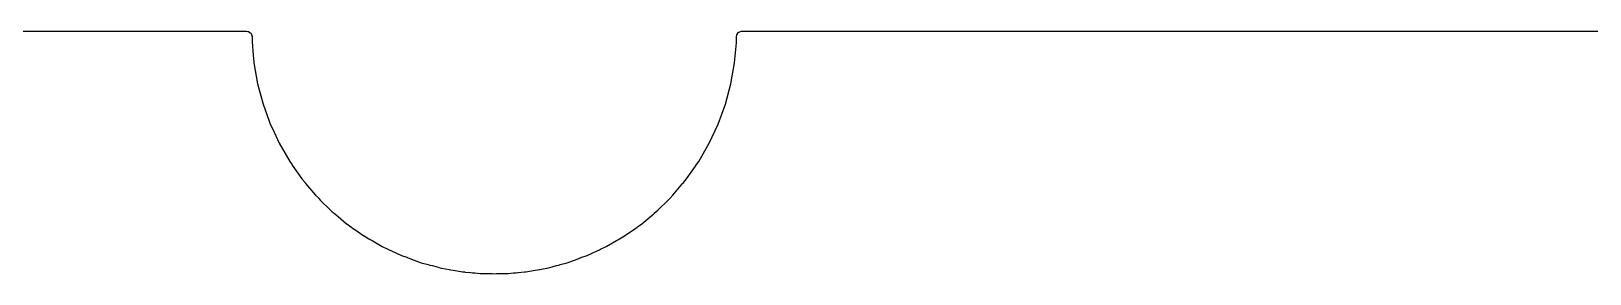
# Model space of a CAD drawing. Header units: inches. Extents: x 0.79 to 7.64, y -5.35 to -0.98.
# Drawn here: x 3.836 to 5.103, y -1.181 to -0.984 of the extents above; entities that cross this region are included whole.
import ezdxf

# ---------------------------------------------------------------- set-up
doc = ezdxf.new("R2010")
doc.units = ezdxf.units.IN
doc.header["$MEASUREMENT"] = 0
doc.layers.add('BLACK', color=250, linetype='CONTINUOUS')

msp = doc.modelspace()

# ---------------------------------------------------------------- linework, layer by layer
at = {"layer": 'BLACK', "linetype": 'CONTINUOUS'}
for p, q in [((0.9845, -0.9843), (4.0112, -0.9843)), ((4.0112, -0.9843), (4.0124, -0.9845)), ((4.0124, -0.9845), (4.0129, -0.9846)), ((4.0129, -0.9846), (4.0149, -0.986)), ((4.0149, -0.986), (4.015, -0.9862)), ((4.015, -0.9862), (4.0157, -0.9885)), ((4.4095, -0.9888), (4.4097, -0.9876)), ((4.4097, -0.9876), (4.4098, -0.9871)), ((4.4098, -0.9871), (4.4112, -0.9851)), ((4.4112, -0.9851), (4.4113, -0.9851)), ((4.4113, -0.9851), (4.4114, -0.985)), ((4.4114, -0.985), (4.4137, -0.9843)), ((4.4137, -0.9843), (7.4407, -0.9843)), ((4.0157, -0.9885), (4.0157, -0.9928)), ((4.0157, -0.9928), (4.0167, -1.0037)), ((4.408, -1.01), (4.4094, -0.9938)), ((4.4094, -0.9933), (4.4095, -0.9928)), ((4.4094, -0.9937), (4.4094, -0.9933)), ((4.4094, -0.9938), (4.4094, -0.9937)), ((4.4095, -0.9928), (4.4095, -0.9888)), ((4.0167, -1.0037), (4.0172, -1.0095)), ((4.0172, -1.0095), (4.0172, -1.0098)), ((4.0172, -1.0098), (4.0172, -1.0098)), ((4.0172, -1.0098), (4.0172, -1.01)), ((4.0172, -1.01), (4.0202, -1.0269)), ((4.405, -1.0269), (4.408, -1.01)), ((4.0202, -1.0269), (4.0202, -1.027)), ((4.0202, -1.027), (4.0202, -1.027)), ((4.0202, -1.027), (4.0246, -1.0434)), ((4.4005, -1.0435), (4.405, -1.0269)), ((4.0246, -1.0434), (4.0246, -1.0434)), ((4.0246, -1.0434), (4.0247, -1.0435)), ((4.0247, -1.0435), (4.0247, -1.0435)), ((4.0247, -1.0435), (4.0247, -1.0435)), ((4.0247, -1.0435), (4.0247, -1.0436)), ((4.0247, -1.0436), (4.0247, -1.0436)), ((4.0247, -1.0436), (4.0297, -1.0573)), ((4.3947, -1.0597), (4.4005, -1.0435)), ((4.0297, -1.0573), (4.0305, -1.0597)), ((4.0305, -1.0597), (4.0325, -1.0639)), ((4.0325, -1.0639), (4.035, -1.0692)), ((4.3874, -1.0752), (4.3947, -1.0597)), ((4.035, -1.0692), (4.0378, -1.0752)), ((4.0378, -1.0752), (4.0378, -1.0752)), ((4.0378, -1.0752), (4.0464, -1.0901)), ((4.3788, -1.0901), (4.3874, -1.0752)), ((4.0464, -1.0901), (4.0464, -1.0901)), ((4.0464, -1.0901), (4.0482, -1.0927)), ((4.0482, -1.0927), (4.0482, -1.0928)), ((4.0482, -1.0928), (4.0484, -1.093)), ((4.0484, -1.093), (4.0484, -1.093)), ((4.0484, -1.093), (4.0484, -1.093)), ((4.0484, -1.093), (4.0563, -1.1042)), ((4.3689, -1.1042), (4.3735, -1.0977)), ((4.3735, -1.0977), (4.3761, -1.0939)), ((4.3761, -1.0939), (4.3763, -1.0938)), ((4.3763, -1.0938), (4.377, -1.0926)), ((4.377, -1.0926), (4.3771, -1.0925)), ((4.3771, -1.0925), (4.3788, -1.0901)), ((4.3788, -1.0901), (4.3788, -1.0901)), ((4.0563, -1.1042), (4.0563, -1.1042)), ((4.0563, -1.1042), (4.0563, -1.1042)), ((4.0563, -1.1042), (4.0585, -1.1068)), ((4.0585, -1.1068), (4.0586, -1.107)), ((4.0586, -1.107), (4.0592, -1.1077)), ((4.0592, -1.1077), (4.0592, -1.1078)), ((4.0592, -1.1078), (4.0592, -1.1078)), ((4.0592, -1.1078), (4.0673, -1.1174)), ((4.3579, -1.1174), (4.366, -1.1077)), ((4.366, -1.1077), (4.3666, -1.107)), ((4.3666, -1.107), (4.3667, -1.1068)), ((4.3667, -1.1068), (4.3689, -1.1042)), ((4.0673, -1.1174), (4.0699, -1.1199)), ((4.0699, -1.1199), (4.0699, -1.1199)), ((4.0699, -1.1199), (4.07, -1.12)), ((4.07, -1.12), (4.0702, -1.1204)), ((4.0702, -1.1204), (4.0712, -1.1213)), ((4.0712, -1.1213), (4.0712, -1.1213)), ((4.0712, -1.1213), (4.0712, -1.1213)), ((4.0712, -1.1213), (4.0795, -1.1295)), ((4.3457, -1.1295), (4.354, -1.1213)), ((4.354, -1.1213), (4.355, -1.1204)), ((4.355, -1.1204), (4.3552, -1.12)), ((4.3552, -1.12), (4.3579, -1.1174)), ((4.0795, -1.1295), (4.0809, -1.1308)), ((4.0809, -1.1308), (4.0825, -1.1321)), ((4.0825, -1.1321), (4.0825, -1.1321)), ((4.0825, -1.1321), (4.0825, -1.1321)), ((4.0825, -1.1321), (4.0826, -1.1321)), ((4.0826, -1.1321), (4.083, -1.1326)), ((4.083, -1.1326), (4.0843, -1.1336)), ((4.0843, -1.1336), (4.0843, -1.1336)), ((4.0843, -1.1336), (4.0843, -1.1336)), ((4.0843, -1.1336), (4.0858, -1.1348)), ((4.0858, -1.1348), (4.0858, -1.1348)), ((4.0858, -1.1348), (4.0926, -1.1406)), ((4.3326, -1.1406), (4.3409, -1.1336)), ((4.3409, -1.1336), (4.3422, -1.1326)), ((4.3422, -1.1326), (4.3426, -1.1321)), ((4.3426, -1.1321), (4.3457, -1.1295)), ((4.0926, -1.1406), (4.0927, -1.1406)), ((4.0927, -1.1406), (4.0961, -1.143)), ((4.0961, -1.143), (4.0963, -1.1432)), ((4.0963, -1.1432), (4.0968, -1.1436)), ((4.0968, -1.1436), (4.0968, -1.1436)), ((4.0968, -1.1436), (4.0983, -1.1446)), ((4.0983, -1.1446), (4.0984, -1.1446)), ((4.0984, -1.1446), (4.1019, -1.1471)), ((4.1019, -1.1471), (4.1067, -1.1504)), ((4.1067, -1.1504), (4.1067, -1.1504)), ((4.1067, -1.1504), (4.1067, -1.1504)), ((4.1067, -1.1504), (4.1068, -1.1505)), ((4.1068, -1.1505), (4.1068, -1.1505)), ((4.1068, -1.1505), (4.1068, -1.1505)), ((4.1068, -1.1505), (4.1107, -1.1527)), ((4.1107, -1.1527), (4.1107, -1.1527)), ((4.1107, -1.1527), (4.1108, -1.1528)), ((4.1108, -1.1528), (4.1116, -1.1533)), ((4.3136, -1.1533), (4.3144, -1.1528)), ((4.3144, -1.1528), (4.3185, -1.1504)), ((4.3185, -1.1504), (4.3269, -1.1446)), ((4.3269, -1.1446), (4.3284, -1.1436)), ((4.3284, -1.1436), (4.329, -1.1431)), ((4.329, -1.1431), (4.3326, -1.1406)), ((4.1116, -1.1533), (4.1133, -1.1542)), ((4.1133, -1.1542), (4.1216, -1.159)), ((4.1216, -1.159), (4.1262, -1.1612)), ((4.1262, -1.1612), (4.1271, -1.1617)), ((4.1271, -1.1617), (4.129, -1.1625)), ((4.129, -1.1625), (4.1332, -1.1644)), ((4.1332, -1.1644), (4.1372, -1.1663)), ((4.288, -1.1663), (4.2962, -1.1625)), ((4.2962, -1.1625), (4.2981, -1.1617)), ((4.2981, -1.1617), (4.299, -1.1612)), ((4.299, -1.1612), (4.3036, -1.159)), ((4.3036, -1.159), (4.3119, -1.1542)), ((4.3119, -1.1542), (4.3136, -1.1533)), ((4.1372, -1.1663), (4.1372, -1.1663)), ((4.1372, -1.1663), (4.1372, -1.1663)), ((4.1372, -1.1663), (4.1414, -1.1678)), ((4.1414, -1.1678), (4.1421, -1.1681)), ((4.1421, -1.1681), (4.1421, -1.1681)), ((4.1421, -1.1681), (4.1421, -1.1681)), ((4.1421, -1.1681), (4.1421, -1.1681)), ((4.1421, -1.1681), (4.1423, -1.1682)), ((4.1423, -1.1682), (4.1434, -1.1686)), ((4.1434, -1.1686), (4.1452, -1.1692)), ((4.1452, -1.1692), (4.1454, -1.1693)), ((4.1454, -1.1693), (4.1454, -1.1693)), ((4.1454, -1.1693), (4.1454, -1.1693)), ((4.1454, -1.1693), (4.1454, -1.1693)), ((4.1454, -1.1693), (4.1533, -1.1722)), ((4.1533, -1.1722), (4.1589, -1.1737)), ((4.1589, -1.1737), (4.1602, -1.1741)), ((4.1602, -1.1741), (4.1621, -1.1745)), ((4.1621, -1.1745), (4.1661, -1.1756)), ((4.1661, -1.1756), (4.1675, -1.176)), ((4.1675, -1.176), (4.1698, -1.1766)), ((4.1698, -1.1766), (4.1698, -1.1766)), ((4.1698, -1.1766), (4.1699, -1.1766)), ((4.1699, -1.1766), (4.1699, -1.1766)), ((4.1699, -1.1766), (4.1699, -1.1766)), ((4.1699, -1.1766), (4.1699, -1.1766)), ((4.1699, -1.1766), (4.1699, -1.1766)), ((4.1699, -1.1766), (4.1699, -1.1766)), ((4.1699, -1.1766), (4.1759, -1.1777)), ((4.1759, -1.1777), (4.1774, -1.178)), ((4.1774, -1.178), (4.1793, -1.1783)), ((4.1793, -1.1783), (4.1855, -1.1794)), ((4.2383, -1.1796), (4.2458, -1.1783)), ((4.2458, -1.1783), (4.2459, -1.1783)), ((4.2459, -1.1783), (4.2478, -1.178)), ((4.2478, -1.178), (4.2492, -1.1777)), ((4.2492, -1.1777), (4.2494, -1.1777)), ((4.2494, -1.1777), (4.2539, -1.1769)), ((4.2539, -1.1769), (4.2551, -1.1767)), ((4.2551, -1.1767), (4.2552, -1.1766)), ((4.2551, -1.1767), (4.2551, -1.1767)), ((4.2552, -1.1766), (4.2552, -1.1766)), ((4.2552, -1.1766), (4.2552, -1.1766)), ((4.2552, -1.1766), (4.2552, -1.1766)), ((4.2552, -1.1766), (4.2552, -1.1766)), ((4.2552, -1.1766), (4.2553, -1.1766)), ((4.2553, -1.1766), (4.2553, -1.1766)), ((4.2553, -1.1766), (4.2553, -1.1766)), ((4.2553, -1.1766), (4.2555, -1.1766)), ((4.2555, -1.1766), (4.2577, -1.176)), ((4.2577, -1.176), (4.2631, -1.1745)), ((4.2631, -1.1745), (4.265, -1.1741)), ((4.265, -1.1741), (4.2663, -1.1737)), ((4.2663, -1.1737), (4.2719, -1.1722)), ((4.2719, -1.1722), (4.2799, -1.1693)), ((4.2799, -1.1693), (4.2818, -1.1686)), ((4.2818, -1.1686), (4.283, -1.1681)), ((4.283, -1.1681), (4.288, -1.1663)), ((4.1855, -1.1794), (4.1868, -1.1796)), ((4.1868, -1.1796), (4.1869, -1.1796)), ((4.1869, -1.1796), (4.1869, -1.1796)), ((4.1869, -1.1796), (4.1869, -1.1796)), ((4.1869, -1.1796), (4.1869, -1.1796)), ((4.1869, -1.1796), (4.1869, -1.1796)), ((4.1869, -1.1796), (4.1883, -1.1797)), ((4.1883, -1.1797), (4.1883, -1.1797)), ((4.1883, -1.1797), (4.1883, -1.1797)), ((4.1883, -1.1797), (4.1889, -1.1798)), ((4.1889, -1.1798), (4.1933, -1.1802)), ((4.1933, -1.1802), (4.1949, -1.1804)), ((4.1949, -1.1804), (4.1968, -1.1805)), ((4.1968, -1.1805), (4.2011, -1.1809)), ((4.2011, -1.1809), (4.204, -1.1811)), ((4.204, -1.1811), (4.2108, -1.1811)), ((4.2108, -1.1811), (4.2126, -1.1812)), ((4.2126, -1.1812), (4.2144, -1.1811)), ((4.2144, -1.1811), (4.2212, -1.1811)), ((4.2212, -1.1811), (4.224, -1.1809)), ((4.224, -1.1809), (4.2283, -1.1805)), ((4.2283, -1.1805), (4.2285, -1.1805)), ((4.2285, -1.1805), (4.2303, -1.1804)), ((4.2303, -1.1804), (4.2318, -1.1802)), ((4.2318, -1.1802), (4.232, -1.1802)), ((4.232, -1.1802), (4.2371, -1.1797)), ((4.2371, -1.1797), (4.2383, -1.1796)), ((4.2383, -1.1796), (4.2383, -1.1796)), ((4.2383, -1.1796), (4.2383, -1.1796))]:
    msp.add_line(p, q, dxfattribs=at)

doc.saveas('drawing.dxf')
